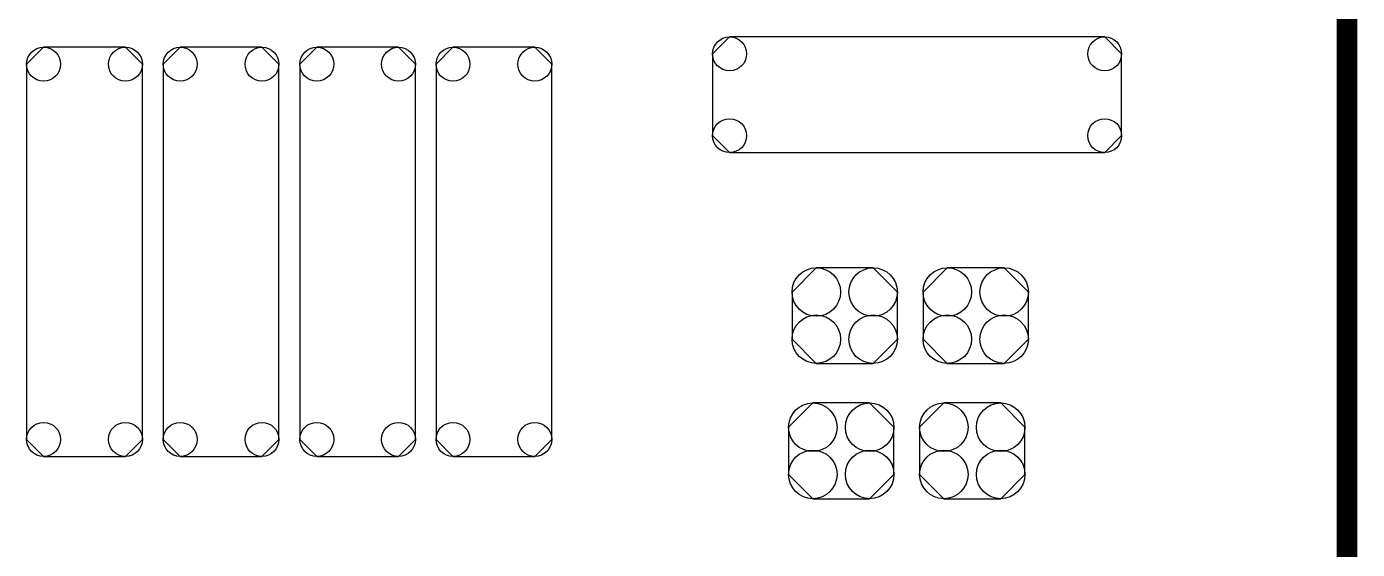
# Model space of a CAD drawing. Extents: x -0.07 to 0.95, y -0.15 to 2.1.
# Drawn here: x 0.5691 to 0.953, y 0.9476 to 1.0983 of the extents above; entities that cross this region are included whole.
import ezdxf

# ---------------------------------------------------------------- set-up
doc = ezdxf.new("R2010")
doc.units = 0
doc.layers.get('0').update_dxf_attribs({"linetype": 'CONTINUOUS'})
doc.layers.add('gko', color=6, linetype='CONTINUOUS')
doc.layers.add('gts', color=1, linetype='CONTINUOUS')

# ---------------------------------------------------------------- blocks, each defined once
blk = doc.blocks.new('D172')
blk.add_lwpolyline([(0.0541, 0.0167), (-0.0541, 0.0167), (-0.059, 0.0118), (-0.059, -0.0118), (-0.0541, -0.0167), (0.0541, -0.0167), (0.059, -0.0118), (0.059, 0.0118)], close=True)
for centre in [(-0.0541, 0.0118), (0.0541, 0.0118), (-0.0541, -0.0118), (0.0541, -0.0118)]:
    blk.add_circle(centre, 0.0049)
blk = doc.blocks.new('D173')
blk.add_lwpolyline([(-0.0167, 0.0541), (-0.0167, -0.0541), (-0.0118, -0.059), (0.0118, -0.059), (0.0167, -0.0541), (0.0167, 0.0541), (0.0118, 0.059), (-0.0118, 0.059)], close=True)
for centre in [(-0.0118, 0.0541), (0.0118, 0.0541), (-0.0118, -0.0541), (0.0118, -0.0541)]:
    blk.add_circle(centre, 0.0049)
blk = doc.blocks.new('D139')
blk.add_lwpolyline([(-0.0152, 0.0068), (-0.0152, -0.0068), (-0.0082, -0.0138), (0.0082, -0.0138), (0.0152, -0.0068), (0.0152, 0.0068), (0.0082, 0.0138), (-0.0082, 0.0138)], close=True)
for centre in [(-0.0082, 0.0068), (0.0082, 0.0068), (-0.0082, -0.0068), (0.0082, -0.0068)]:
    blk.add_circle(centre, 0.007)

msp = doc.modelspace()

# ---------------------------------------------------------------- linework, layer by layer
at = {"layer": 'gko', "color": 6, "const_width": 0.006}
msp.add_lwpolyline([(0.95, 1.7), (0.95, -0.05)], dxfattribs=at)

# ---------------------------------------------------------------- block references
at = {"layer": 'gts'}
for name, p in [('D172', (0.826, 1.0787)), ('D173', (0.5858, 1.0334)), ('D173', (0.6252, 1.0334)), ('D173', (0.6646, 1.0334)), ('D173', (0.7039, 1.0334)), ('D139', (0.8051, 1.015)), ('D139', (0.8429, 1.015)), ('D139', (0.8041, 0.976)), ('D139', (0.8419, 0.976))]:
    msp.add_blockref(name, p, dxfattribs=at)

doc.saveas('drawing.dxf')
